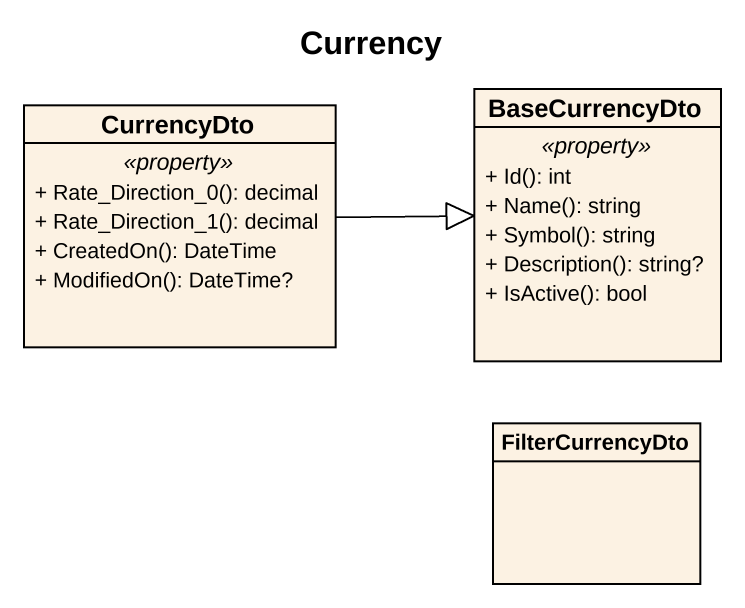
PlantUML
@startuml
title Currency
hide circle
hide empty members
skinparam classAttributeIconSize 0
class BaseCurrencyDto {
  .. <<property>> ..
  + Id(): int
  + Name(): string
  + Symbol(): string
  + Description(): string?
  + IsActive(): bool
}
class CurrencyDto {
  .. <<property>> ..
  + Rate_Direction_0(): decimal
  + Rate_Direction_1(): decimal
  + CreatedOn(): DateTime
  + ModifiedOn(): DateTime?
}
class FilterCurrencyDto
CurrencyDto -right-|> BaseCurrencyDto
@enduml
